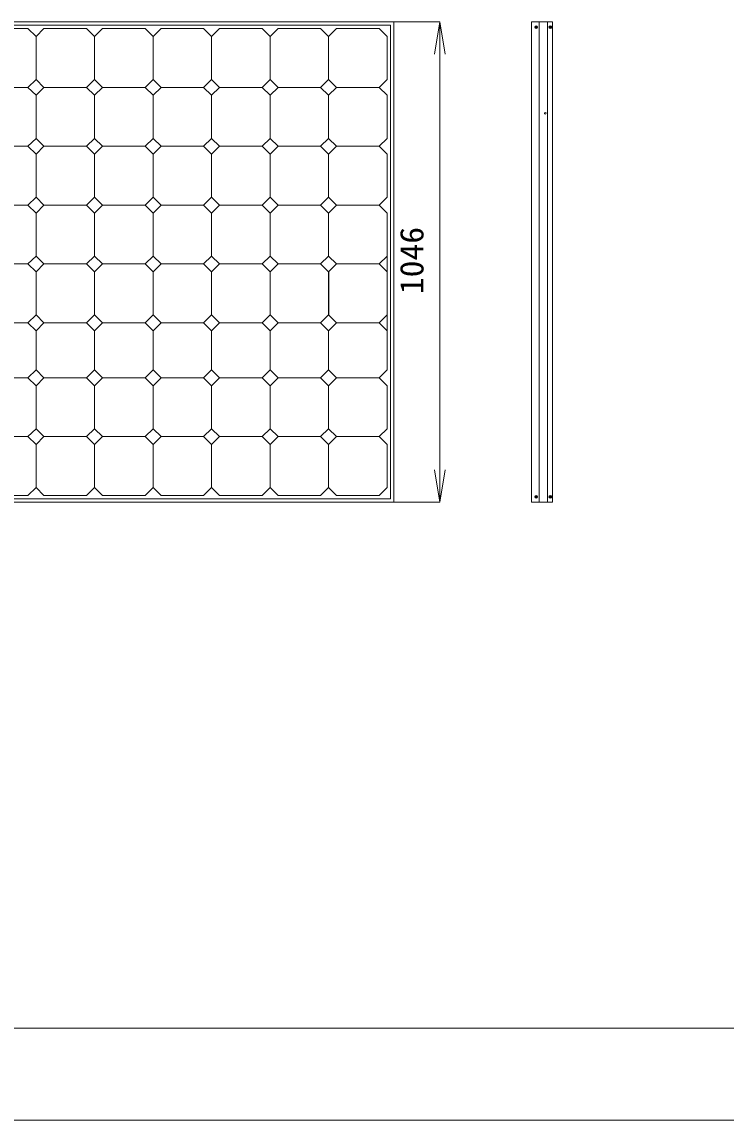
# Model space of a CAD drawing. Units: millimetres, scale not verified. Extents: x -2970 to 2970, y -2100 to 2100.
# Drawn here: x -1439 to 95, y -2100 to 292 of the extents above; entities that cross this region are included whole.
import ezdxf
from ezdxf.enums import TextEntityAlignment as Align

# ---------------------------------------------------------------- set-up
doc = ezdxf.new("R2010")
doc.units = ezdxf.units.MM
doc.header["$LTSCALE"] = 20
for name, color, linetype, lineweight in [('0-0_0', 7, 'Continuous', 18), ('0-2_用紙枠', 7, 'Continuous', 18), ('0-3_図面枠', 7, 'Continuous', 18)]:
    doc.layers.add(name, color=color, linetype=linetype, lineweight=lineweight)
doc.styles.add('ＭＳ ゴシック', font='')
doc.styles.get('ＭＳ ゴシック').set_extended_font_data('MS Gothic')

# ---------------------------------------------------------------- blocks, each defined once
blk = doc.blocks.new('_Open')
at = {"layer": '0-0_0', "lineweight": 15}
blk.add_line((-1, 0.1667), (0, 0), dxfattribs=at)
blk.add_lwpolyline([(-1, -0.1667), (0, 0), (-1, 0)], dxfattribs=at)

msp = doc.modelspace()

# ---------------------------------------------------------------- linework, layer by layer
at = {"layer": '0-0_0'}
for p, q in [((-628.53, 292.39), (-628.53, -753.61)), ((-628.28, 292.39), (-528.17, 292.39)), ((-311.53, -753.61), (-311.53, 292.39)), ((-293.53, 292.39), (-293.53, -753.61)), ((-635.78, 285.21), (-635.78, -746.43)), ((-319.87, 279.87), (-319.59, 279.58)), ((-319.53, 282.25), (-319.8, 281.91)), ((-319.14, 280.58), (-319.35, 280.58)), ((-319.31, 281.25), (-319.14, 281.2)), ((-318.87, 280.08), (-318.87, 280.31)), ((-318.81, 281.53), (-318.81, 281.74)), ((-318.2, 281.7), (-318.2, 281.47)), ((-318.2, 280.25), (-318.2, 280.08)), ((-317.48, 279.37), (-318.2, 280.08)), ((-317.92, 281.2), (-317.7, 281.2)), ((-317.7, 280.58), (-317.92, 280.58)), ((-317.21, 281.91), (-317.48, 282.2)), ((-317.48, 279.53), (-317.21, 279.87)), ((-288.87, 279.87), (-288.59, 279.58)), ((-288.53, 282.25), (-288.8, 281.91)), ((-288.14, 280.58), (-288.35, 280.58)), ((-288.31, 281.25), (-288.14, 281.2)), ((-287.87, 280.08), (-287.87, 280.31)), ((-287.81, 281.53), (-287.81, 281.74)), ((-287.2, 281.7), (-287.2, 281.47)), ((-287.2, 280.25), (-287.2, 280.08)), ((-286.48, 279.37), (-287.2, 280.08)), ((-286.92, 281.2), (-286.7, 281.2)), ((-286.7, 280.58), (-286.92, 280.58)), ((-286.21, 281.91), (-286.48, 282.2)), ((-286.48, 279.53), (-286.21, 279.87)), ((-528.53, 222.39), (-528.53, -683.61)), ((-1408.22, -217.58), (-1408.22, -123.78)), ((-1408.18, -123.78), (-1408.18, -217.58)), ((-1280.71, -217.58), (-1280.71, -123.78)), ((-1280.62, -123.78), (-1280.62, -217.58)), ((-1153.17, -217.58), (-1153.17, -123.78)), ((-1153.1, -123.78), (-1153.1, -217.58)), ((-1025.65, -217.58), (-1025.65, -123.78)), ((-1025.62, -123.78), (-1025.62, -217.58)), ((-898.15, -217.58), (-898.15, -123.78)), ((-898.1, -123.78), (-898.1, -217.58)), ((-770.65, -217.58), (-770.65, -123.78)), ((-770.57, -123.78), (-770.57, -217.58)), ((-1408.12, -345.78), (-1408.12, -251.98)), ((-1408.09, -251.98), (-1408.09, -345.78)), ((-1280.62, -345.78), (-1280.62, -251.98)), ((-1280.53, -251.98), (-1280.53, -345.78)), ((-1153.08, -345.78), (-1153.08, -251.98)), ((-1153.01, -251.98), (-1153.01, -345.78)), ((-1025.56, -345.78), (-1025.56, -251.98)), ((-1025.53, -251.98), (-1025.53, -345.78)), ((-898.06, -345.78), (-898.06, -251.98)), ((-898, -251.98), (-898, -345.78)), ((-770.56, -345.78), (-770.56, -251.98)), ((-770.48, -251.98), (-770.48, -345.78)), ((-1408.23, -465.58), (-1408.23, -380.18)), ((-1408.14, -380.09), (-1408.14, -465.58)), ((-1280.73, -465.58), (-1280.73, -380.18)), ((-1280.64, -380.09), (-1280.64, -465.58)), ((-1153.23, -465.58), (-1153.23, -380.18)), ((-1153.14, -380.09), (-1153.14, -465.58)), ((-1025.71, -465.58), (-1025.71, -380.18)), ((-1025.62, -380.09), (-1025.62, -465.58)), ((-898.2, -465.58), (-898.2, -380.18)), ((-898.11, -380.09), (-898.11, -465.58)), ((-770.67, -465.58), (-770.67, -380.18)), ((-770.57, -380.09), (-770.57, -465.58)), ((-319.53, -740.75), (-319.8, -741.09)), ((-318.81, -741.47), (-318.81, -741.26)), ((-318.2, -741.3), (-318.2, -741.53)), ((-317.21, -741.09), (-317.48, -740.8)), ((-288.53, -740.75), (-288.8, -741.09)), ((-287.81, -741.47), (-287.81, -741.26)), ((-287.2, -741.3), (-287.2, -741.53)), ((-286.21, -741.09), (-286.48, -740.8)), ((-635.78, -746.43), (-2180.27, -746.43)), ((-628.28, -753.61), (-528.17, -753.61)), ((-319.87, -743.13), (-319.59, -743.42)), ((-319.14, -742.42), (-319.35, -742.42)), ((-319.31, -741.75), (-319.14, -741.8)), ((-318.87, -742.92), (-318.87, -742.69)), ((-318.2, -742.75), (-318.2, -742.92)), ((-317.48, -743.63), (-318.2, -742.92)), ((-317.92, -741.8), (-317.7, -741.8)), ((-317.7, -742.42), (-317.92, -742.42)), ((-317.48, -743.47), (-317.21, -743.13)), ((-288.87, -743.13), (-288.59, -743.42)), ((-288.14, -742.42), (-288.35, -742.42)), ((-288.31, -741.75), (-288.14, -741.8)), ((-287.87, -742.92), (-287.87, -742.69)), ((-287.2, -742.75), (-287.2, -742.92)), ((-286.48, -743.63), (-287.2, -742.92)), ((-286.92, -741.8), (-286.7, -741.8)), ((-286.7, -742.42), (-286.92, -742.42)), ((-286.48, -743.47), (-286.21, -743.13))]:
    msp.add_line(p, q, dxfattribs=at)
for points in [[(-628.53, -753.61), (-2187.53, -753.61), (-2187.53, 292.39), (-628.53, 292.39)], [(-2180.27, -746.43), (-2180.27, 285.21), (-635.78, 285.21)], [(-318.81, 281.75), (-319.53, 282.42), (-320.02, 281.97), (-319.31, 281.25)], [(-320.02, 281.97), (-319.81, 281.91), (-319.14, 281.2)], [(-319.36, 280.58), (-320.02, 279.87), (-319.58, 279.41), (-318.87, 280.08)], [(-320.02, 279.87), (-319.86, 279.87), (-319.14, 280.58)], [(-319.58, 279.41), (-319.58, 279.58), (-318.87, 280.31)], [(-319.53, 282.42), (-319.53, 282.25), (-318.81, 281.53)], [(-319.36, 280.58), (-319.19, 280.91), (-319.31, 281.25)], [(-318.2, 280.25), (-318.24, 280.31), (-318.36, 280.37), (-318.41, 280.41), (-318.59, 280.41), (-318.69, 280.37), (-318.75, 280.37), (-318.86, 280.31)], [(-318.2, 280.08), (-318.54, 280.2), (-318.86, 280.08)], [(-318.81, 281.75), (-318.48, 281.58), (-318.2, 281.7)], [(-317.7, 281.2), (-316.98, 281.91), (-317.48, 282.37), (-318.2, 281.7)], [(-317.48, 282.37), (-317.48, 282.2), (-318.2, 281.47)], [(-317.48, 279.37), (-317.48, 279.53), (-318.2, 280.25)], [(-316.97, 281.91), (-317.2, 281.91), (-317.92, 281.2)], [(-317.03, 279.87), (-317.21, 279.87), (-317.92, 280.58)], [(-317.7, 281.2), (-317.8, 280.87), (-317.7, 280.57)], [(-317.48, 279.37), (-317.03, 279.87), (-317.69, 280.58)], [(-287.81, 281.75), (-288.53, 282.42), (-289.02, 281.97), (-288.31, 281.25)], [(-289.02, 281.97), (-288.81, 281.91), (-288.14, 281.2)], [(-288.36, 280.58), (-289.02, 279.87), (-288.58, 279.41), (-287.87, 280.08)], [(-289.02, 279.87), (-288.86, 279.87), (-288.14, 280.58)], [(-288.58, 279.41), (-288.58, 279.58), (-287.87, 280.31)], [(-288.53, 282.42), (-288.53, 282.25), (-287.81, 281.53)], [(-288.36, 280.58), (-288.19, 280.91), (-288.31, 281.25)], [(-287.2, 280.25), (-287.24, 280.31), (-287.36, 280.37), (-287.41, 280.41), (-287.59, 280.41), (-287.69, 280.37), (-287.75, 280.37), (-287.86, 280.31)], [(-287.2, 280.08), (-287.54, 280.2), (-287.86, 280.08)], [(-287.81, 281.75), (-287.48, 281.58), (-287.2, 281.7)], [(-286.7, 281.2), (-285.98, 281.91), (-286.48, 282.37), (-287.2, 281.7)], [(-286.48, 282.37), (-286.48, 282.2), (-287.2, 281.47)], [(-286.48, 279.37), (-286.48, 279.53), (-287.2, 280.25)], [(-285.97, 281.91), (-286.2, 281.91), (-286.92, 281.2)], [(-286.03, 279.87), (-286.21, 279.87), (-286.92, 280.58)], [(-286.7, 281.2), (-286.8, 280.87), (-286.7, 280.57)], [(-286.48, 279.37), (-286.03, 279.87), (-286.69, 280.58)], [(-1535.74, -123.78), (-1518.38, -106.58), (-1425.82, -106.58), (-1408.18, -123.78)], [(-1408.22, -123.78), (-1390.86, -106.58), (-1298.26, -106.58), (-1280.62, -123.78)], [(-1280.71, -123.78), (-1263.36, -106.58), (-1170.76, -106.58), (-1153.1, -123.78)], [(-1153.17, -123.78), (-1135.86, -106.58), (-1043.26, -106.58), (-1025.62, -123.78)], [(-1025.65, -123.78), (-1008.34, -106.58), (-915.74, -106.58), (-898.1, -123.78)], [(-898.15, -123.78), (-880.83, -106.58), (-788.22, -106.58), (-770.57, -123.78)], [(-770.65, -123.78), (-753.3, -106.58), (-660.73, -106.58), (-643.05, -123.78)], [(-643.05, -123.78), (-643.05, -465.58), (-660.73, -482.78), (-753.3, -482.78), (-770.65, -465.58)], [(-1408.18, -217.58), (-1425.82, -234.78), (-1518.38, -234.78), (-1535.74, -217.58)], [(-1535.74, -251.98), (-1518.38, -234.78), (-1425.82, -234.78), (-1408.18, -251.98)], [(-1280.62, -217.58), (-1298.26, -234.78), (-1390.86, -234.78), (-1408.22, -217.58)], [(-1408.22, -251.98), (-1390.86, -234.78), (-1298.26, -234.78), (-1280.62, -251.98)], [(-1153.1, -217.58), (-1170.76, -234.78), (-1263.36, -234.78), (-1280.71, -217.58)], [(-1280.71, -251.98), (-1263.36, -234.78), (-1170.76, -234.78), (-1153.1, -251.98)], [(-1025.62, -217.58), (-1043.26, -234.78), (-1135.86, -234.78), (-1153.17, -217.58)], [(-1153.17, -251.98), (-1135.86, -234.78), (-1043.26, -234.78), (-1025.62, -251.98)], [(-898.1, -217.58), (-915.74, -234.78), (-1008.34, -234.78), (-1025.65, -217.58)], [(-1025.65, -251.98), (-1008.34, -234.78), (-915.74, -234.78), (-898.1, -251.98)], [(-770.57, -217.58), (-788.22, -234.78), (-880.83, -234.78), (-898.15, -217.58)], [(-898.15, -251.98), (-880.83, -234.78), (-788.22, -234.78), (-770.57, -251.98)], [(-643.05, -217.58), (-660.73, -234.78), (-753.3, -234.78), (-770.65, -217.58)], [(-770.65, -251.98), (-753.3, -234.78), (-660.73, -234.78), (-643.05, -251.98)], [(-1408.18, -345.78), (-1425.82, -362.98), (-1518.38, -362.98), (-1535.74, -345.78)], [(-1280.62, -345.78), (-1298.26, -362.98), (-1390.86, -362.98), (-1408.22, -345.78)], [(-1153.1, -345.78), (-1170.76, -362.98), (-1263.36, -362.98), (-1280.71, -345.78)], [(-1025.62, -345.78), (-1043.26, -362.98), (-1135.86, -362.98), (-1153.17, -345.78)], [(-898.1, -345.78), (-915.74, -362.98), (-1008.34, -362.98), (-1025.65, -345.78)], [(-770.57, -345.78), (-788.22, -362.98), (-880.83, -362.98), (-898.15, -345.78)], [(-643.05, -345.78), (-660.73, -362.98), (-753.3, -362.98), (-770.65, -345.78)], [(-1535.74, -380.18), (-1518.38, -362.98), (-1425.82, -362.98), (-1408.18, -380.18)], [(-1408.22, -380.18), (-1390.86, -362.98), (-1298.26, -362.98), (-1280.62, -380.18)], [(-1280.71, -380.18), (-1263.36, -362.98), (-1170.76, -362.98), (-1153.1, -380.18)], [(-1153.17, -380.18), (-1135.86, -362.98), (-1043.26, -362.98), (-1025.62, -380.18)], [(-1025.65, -380.18), (-1008.34, -362.98), (-915.74, -362.98), (-898.1, -380.18)], [(-898.15, -380.18), (-880.83, -362.98), (-788.22, -362.98), (-770.57, -380.18)], [(-770.65, -380.18), (-753.3, -362.98), (-660.73, -362.98), (-643.05, -380.18)], [(-1408.18, -465.58), (-1425.82, -482.78), (-1518.38, -482.78), (-1535.74, -465.58)], [(-1280.62, -465.58), (-1298.26, -482.78), (-1390.86, -482.78), (-1408.22, -465.58)], [(-1153.1, -465.58), (-1170.76, -482.78), (-1263.36, -482.78), (-1280.71, -465.58)], [(-1025.62, -465.58), (-1043.26, -482.78), (-1135.86, -482.78), (-1153.17, -465.58)], [(-898.1, -465.58), (-915.74, -482.78), (-1008.34, -482.78), (-1025.65, -465.58)], [(-770.57, -465.58), (-788.22, -482.78), (-880.83, -482.78), (-898.15, -465.58)], [(-318.81, -741.25), (-319.53, -740.58), (-320.02, -741.03), (-319.31, -741.75)], [(-320.02, -741.03), (-319.81, -741.09), (-319.14, -741.8)], [(-319.53, -740.58), (-319.53, -740.75), (-318.81, -741.47)], [(-318.81, -741.25), (-318.48, -741.42), (-318.2, -741.3)], [(-317.7, -741.8), (-316.98, -741.09), (-317.48, -740.63), (-318.2, -741.3)], [(-317.48, -740.63), (-317.48, -740.8), (-318.2, -741.53)], [(-316.97, -741.09), (-317.2, -741.09), (-317.92, -741.8)], [(-287.81, -741.25), (-288.53, -740.58), (-289.02, -741.03), (-288.31, -741.75)], [(-289.02, -741.03), (-288.81, -741.09), (-288.14, -741.8)], [(-288.53, -740.58), (-288.53, -740.75), (-287.81, -741.47)], [(-287.81, -741.25), (-287.48, -741.42), (-287.2, -741.3)], [(-286.7, -741.8), (-285.98, -741.09), (-286.48, -740.63), (-287.2, -741.3)], [(-286.48, -740.63), (-286.48, -740.8), (-287.2, -741.53)], [(-285.97, -741.09), (-286.2, -741.09), (-286.92, -741.8)], [(-319.36, -742.42), (-320.02, -743.13), (-319.58, -743.59), (-318.87, -742.92)], [(-320.02, -743.13), (-319.86, -743.13), (-319.14, -742.42)], [(-319.58, -743.59), (-319.58, -743.42), (-318.87, -742.69)], [(-319.36, -742.42), (-319.19, -742.09), (-319.31, -741.75)], [(-318.2, -742.75), (-318.24, -742.69), (-318.36, -742.63), (-318.41, -742.59), (-318.59, -742.59), (-318.69, -742.63), (-318.75, -742.63), (-318.86, -742.69)], [(-318.2, -742.92), (-318.54, -742.8), (-318.86, -742.92)], [(-317.48, -743.63), (-317.48, -743.47), (-318.2, -742.75)], [(-317.03, -743.13), (-317.21, -743.13), (-317.92, -742.42)], [(-317.7, -741.8), (-317.8, -742.13), (-317.7, -742.43)], [(-317.48, -743.63), (-317.03, -743.13), (-317.69, -742.42)], [(-288.36, -742.42), (-289.02, -743.13), (-288.58, -743.59), (-287.87, -742.92)], [(-289.02, -743.13), (-288.86, -743.13), (-288.14, -742.42)], [(-288.58, -743.59), (-288.58, -743.42), (-287.87, -742.69)], [(-288.36, -742.42), (-288.19, -742.09), (-288.31, -741.75)], [(-287.2, -742.75), (-287.24, -742.69), (-287.36, -742.63), (-287.41, -742.59), (-287.59, -742.59), (-287.69, -742.63), (-287.75, -742.63), (-287.86, -742.69)], [(-287.2, -742.92), (-287.54, -742.8), (-287.86, -742.92)], [(-286.48, -743.63), (-286.48, -743.47), (-287.2, -742.75)], [(-286.03, -743.13), (-286.21, -743.13), (-286.92, -742.42)], [(-286.7, -741.8), (-286.8, -742.13), (-286.7, -742.43)], [(-286.48, -743.63), (-286.03, -743.13), (-286.69, -742.42)]]:
    msp.add_lwpolyline(points, dxfattribs=at)
for points in [[(-282.53, 292.39), (-282.53, -753.61), (-328.53, -753.61), (-328.53, 292.39)], [(-1408.18, 260.82), (-1408.18, 167.03), (-1425.82, 149.83), (-1518.38, 149.83), (-1535.74, 167.03), (-1535.74, 260.82), (-1518.38, 278.04), (-1425.82, 278.04)], [(-1280.62, 260.82), (-1280.62, 167.03), (-1298.26, 149.83), (-1390.86, 149.83), (-1408.22, 167.03), (-1408.22, 260.82), (-1390.86, 278.04), (-1298.26, 278.04)], [(-1153.1, 260.82), (-1153.1, 167.03), (-1170.76, 149.83), (-1263.36, 149.83), (-1280.71, 167.03), (-1280.71, 260.82), (-1263.36, 278.04), (-1170.76, 278.04)], [(-1025.62, 260.82), (-1025.62, 167.03), (-1043.26, 149.83), (-1135.86, 149.83), (-1153.17, 167.03), (-1153.17, 260.82), (-1135.86, 278.04), (-1043.26, 278.04)], [(-898.1, 260.82), (-898.1, 167.03), (-915.74, 149.83), (-1008.34, 149.83), (-1025.65, 167.03), (-1025.65, 260.82), (-1008.34, 278.04), (-915.74, 278.04)], [(-770.57, 260.82), (-770.57, 167.03), (-788.22, 149.83), (-880.83, 149.83), (-898.15, 167.03), (-898.15, 260.82), (-880.83, 278.04), (-788.22, 278.04)], [(-643.05, 260.82), (-643.05, 167.03), (-660.73, 149.83), (-753.3, 149.83), (-770.65, 167.03), (-770.65, 260.82), (-753.3, 278.04), (-660.73, 278.04)], [(-1408.18, 132.61), (-1408.18, 38.83), (-1425.82, 21.63), (-1518.38, 21.63), (-1535.74, 38.83), (-1535.74, 132.61), (-1518.38, 149.83), (-1425.82, 149.83)], [(-1280.62, 132.61), (-1280.62, 38.83), (-1298.26, 21.63), (-1390.86, 21.63), (-1408.22, 38.83), (-1408.22, 132.61), (-1390.86, 149.83), (-1298.26, 149.83)], [(-1153.1, 132.61), (-1153.1, 38.83), (-1170.76, 21.63), (-1263.36, 21.63), (-1280.71, 38.83), (-1280.71, 132.61), (-1263.36, 149.83), (-1170.76, 149.83)], [(-1025.62, 132.61), (-1025.62, 38.83), (-1043.26, 21.63), (-1135.86, 21.63), (-1153.17, 38.83), (-1153.17, 132.61), (-1135.86, 149.83), (-1043.26, 149.83)], [(-898.1, 132.61), (-898.1, 38.83), (-915.74, 21.63), (-1008.34, 21.63), (-1025.65, 38.83), (-1025.65, 132.61), (-1008.34, 149.83), (-915.74, 149.83)], [(-770.57, 132.61), (-770.57, 38.83), (-788.22, 21.63), (-880.83, 21.63), (-898.15, 38.83), (-898.15, 132.61), (-880.83, 149.83), (-788.22, 149.83)], [(-643.05, 132.61), (-643.05, 38.83), (-660.73, 21.63), (-753.3, 21.63), (-770.65, 38.83), (-770.65, 132.61), (-753.3, 149.83), (-660.73, 149.83)], [(-1408.18, 4.43), (-1408.18, -89.37), (-1425.82, -106.58), (-1518.38, -106.58), (-1535.74, -89.37), (-1535.74, 4.43), (-1518.38, 21.63), (-1425.82, 21.63)], [(-1280.62, 4.43), (-1280.62, -89.37), (-1298.26, -106.58), (-1390.86, -106.58), (-1408.22, -89.37), (-1408.22, 4.43), (-1390.86, 21.63), (-1298.26, 21.63)], [(-1153.1, 4.43), (-1153.1, -89.37), (-1170.76, -106.58), (-1263.36, -106.58), (-1280.71, -89.37), (-1280.71, 4.43), (-1263.36, 21.63), (-1170.76, 21.63)], [(-1025.62, 4.43), (-1025.62, -89.37), (-1043.26, -106.58), (-1135.86, -106.58), (-1153.17, -89.37), (-1153.17, 4.43), (-1135.86, 21.63), (-1043.26, 21.63)], [(-898.1, 4.43), (-898.1, -89.37), (-915.74, -106.58), (-1008.34, -106.58), (-1025.65, -89.37), (-1025.65, 4.43), (-1008.34, 21.63), (-915.74, 21.63)], [(-770.57, 4.43), (-770.57, -89.37), (-788.22, -106.58), (-880.83, -106.58), (-898.15, -89.37), (-898.15, 4.43), (-880.83, 21.63), (-788.22, 21.63)], [(-643.05, 4.43), (-643.05, -89.37), (-660.73, -106.58), (-753.3, -106.58), (-770.65, -89.37), (-770.65, 4.43), (-753.3, 21.63), (-660.73, 21.63)], [(-1408.18, -499.98), (-1408.18, -593.78), (-1425.82, -610.98), (-1518.38, -610.98), (-1535.74, -593.78), (-1535.74, -499.98), (-1518.38, -482.78), (-1425.82, -482.78)], [(-1280.62, -499.98), (-1280.62, -593.78), (-1298.26, -610.98), (-1390.86, -610.98), (-1408.22, -593.78), (-1408.22, -499.98), (-1390.86, -482.78), (-1298.26, -482.78)], [(-1153.1, -499.98), (-1153.1, -593.78), (-1170.76, -610.98), (-1263.36, -610.98), (-1280.71, -593.78), (-1280.71, -499.98), (-1263.36, -482.78), (-1170.76, -482.78)], [(-1025.62, -499.98), (-1025.62, -593.78), (-1043.26, -610.98), (-1135.86, -610.98), (-1153.17, -593.78), (-1153.17, -499.98), (-1135.86, -482.78), (-1043.26, -482.78)], [(-898.1, -499.98), (-898.1, -593.78), (-915.74, -610.98), (-1008.34, -610.98), (-1025.65, -593.78), (-1025.65, -499.98), (-1008.34, -482.78), (-915.74, -482.78)], [(-770.57, -499.98), (-770.57, -593.78), (-788.22, -610.98), (-880.83, -610.98), (-898.15, -593.78), (-898.15, -499.98), (-880.83, -482.78), (-788.22, -482.78)], [(-643.05, -499.98), (-643.05, -593.78), (-660.73, -610.98), (-753.3, -610.98), (-770.65, -593.78), (-770.65, -499.98), (-753.3, -482.78), (-660.73, -482.78)], [(-1408.18, -628.2), (-1408.18, -721.98), (-1425.82, -739.19), (-1518.38, -739.19), (-1535.74, -721.98), (-1535.74, -628.2), (-1518.38, -610.98), (-1425.82, -610.98)], [(-1280.62, -628.2), (-1280.62, -721.98), (-1298.26, -739.19), (-1390.86, -739.19), (-1408.22, -721.98), (-1408.22, -628.2), (-1390.86, -610.98), (-1298.26, -610.98)], [(-1153.1, -628.2), (-1153.1, -721.98), (-1170.76, -739.19), (-1263.36, -739.19), (-1280.71, -721.98), (-1280.71, -628.2), (-1263.36, -610.98), (-1170.76, -610.98)], [(-1025.62, -628.2), (-1025.62, -721.98), (-1043.26, -739.19), (-1135.86, -739.19), (-1153.17, -721.98), (-1153.17, -628.2), (-1135.86, -610.98), (-1043.26, -610.98)], [(-898.1, -628.2), (-898.1, -721.98), (-915.74, -739.19), (-1008.34, -739.19), (-1025.65, -721.98), (-1025.65, -628.2), (-1008.34, -610.98), (-915.74, -610.98)], [(-770.57, -628.2), (-770.57, -721.98), (-788.22, -739.19), (-880.83, -739.19), (-898.15, -721.98), (-898.15, -628.2), (-880.83, -610.98), (-788.22, -610.98)], [(-643.05, -628.2), (-643.05, -721.98), (-660.73, -739.19), (-753.3, -739.19), (-770.65, -721.98), (-770.65, -628.2), (-753.3, -610.98), (-660.73, -610.98)]]:
    msp.add_lwpolyline(points, close=True, dxfattribs=at)
for centre, radius in [((-318.53, 280.89), 3), ((-287.53, 280.89), 3), ((-298.53, 93.39), 2), ((-318.53, -742.11), 3), ((-287.53, -742.11), 3)]:
    msp.add_circle(centre, radius, dxfattribs=at)
at = {"layer": '0-2_用紙枠'}
msp.add_lwpolyline([(-2970, -2100), (2970, -2100), (2970, 2100), (-2970, 2100)], close=True, dxfattribs=at)
at = {"layer": '0-3_図面枠'}
msp.add_lwpolyline([(2770, -1900), (2770, 1900), (-2570, 1900), (-2570, -1900)], close=True, dxfattribs=at)

# ---------------------------------------------------------------- block references
at = {"layer": '0-0_0', "xscale": 70, "yscale": 70}
for p, rotation in [((-528.53, 292.39), 90), ((-528.53, -753.61), 270)]:
    msp.add_blockref('_Open', p, dxfattribs=dict(at, rotation=rotation))

# ---------------------------------------------------------------- texts
at = {"layer": '0-0_0', "style": 'ＭＳ ゴシック', "width": 1.05}
msp.add_text('1046', height=51.32, rotation=90, dxfattribs=at).set_placement((-548.53, -300.61), align=Align.BOTTOM_LEFT)

doc.saveas('drawing.dxf')
